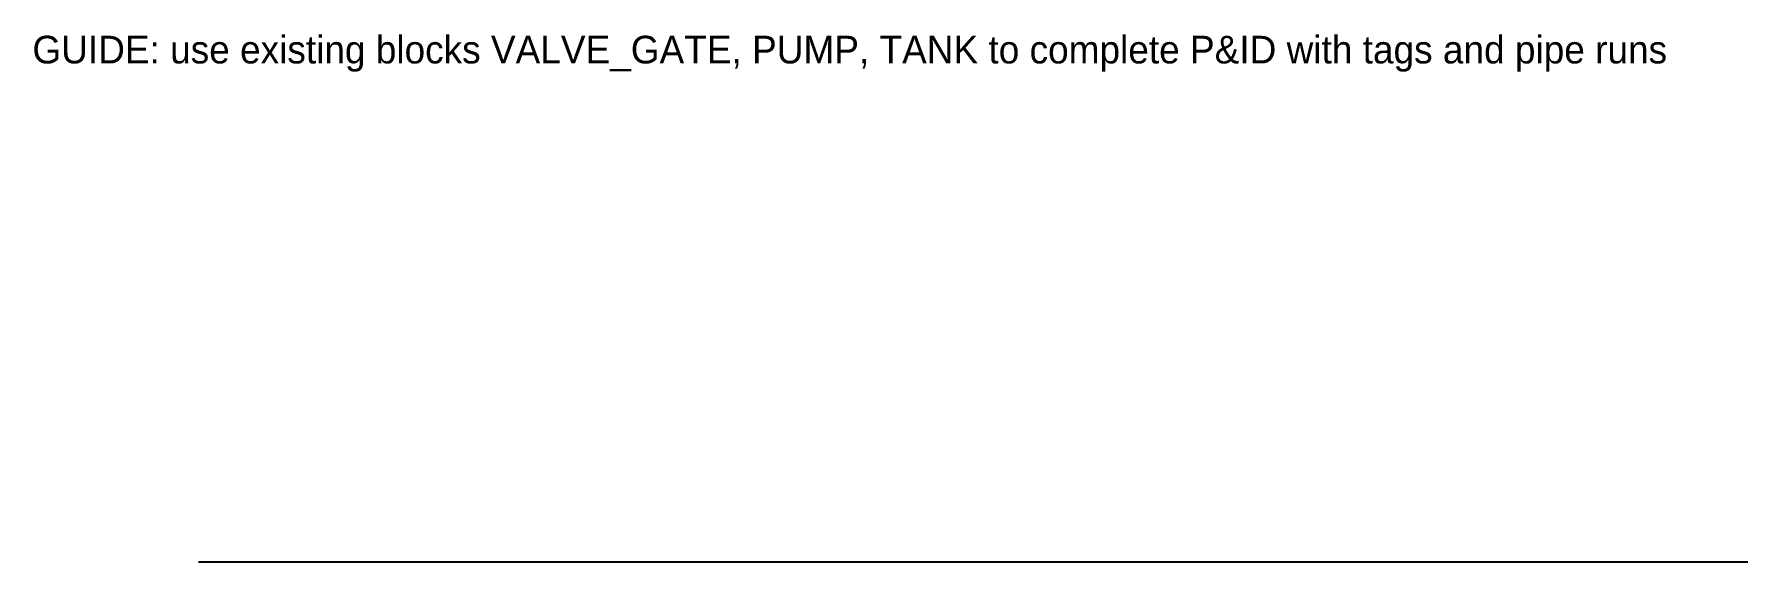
# Model space of a CAD drawing. Header units: millimetres. Extents: x 0 to 310, y 80 to 175.
import ezdxf

# ---------------------------------------------------------------- set-up
doc = ezdxf.new("R2010")
doc.units = ezdxf.units.MM
doc.layers.add('GUIDE', color=9, linetype='CONTINUOUS')

msp = doc.modelspace()

# ---------------------------------------------------------------- linework, layer by layer
at = {"layer": 'GUIDE'}
msp.add_line((30, 80), (310, 80), dxfattribs=at)

# ---------------------------------------------------------------- texts
msp.add_text('GUIDE: use existing blocks VALVE_GATE, PUMP, TANK to complete P&ID with tags and pipe runs', height=5, dxfattribs=at).set_placement((0, 170))

doc.saveas('drawing.dxf')
